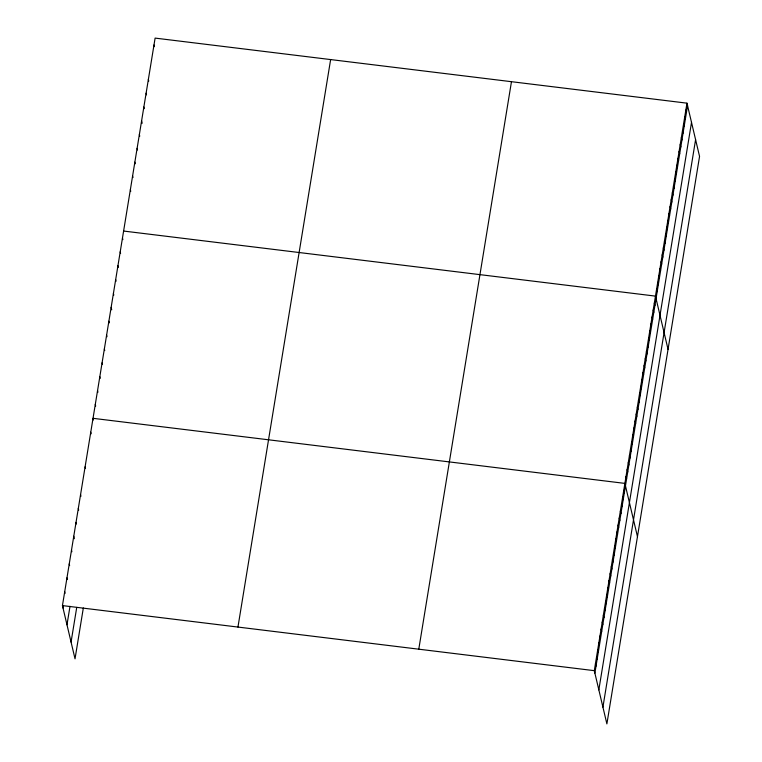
<?xml version="1.0" encoding="UTF-8"?>
<svg xmlns="http://www.w3.org/2000/svg" width="762" height="762" viewBox="0 0 762 762"><rect width="100%" height="100%" fill="white"/><g stroke="black" fill="none" stroke-linecap="round" stroke-linejoin="round"><path stroke-width="1.14" d="M83.334 607.971L75.028 658.835L62.446 605.59L155.115 38.1L686.972 103.165L699.554 156.41L606.885 723.9L594.303 670.665L686.972 103.165M63.027 608.047L63.398 605.733M66.98 624.802L70.009 606.314M71.066 642.071L76.733 607.39M237.954 627.069L330.632 59.569M418.786 649.186L511.464 81.696M594.884 673.113L687.553 105.623M598.837 689.877L691.515 122.387M602.923 707.146L695.592 139.646M123.606 231.048L655.463 296.113L668.045 349.358M62.446 605.59L594.303 670.665M685.848 110.061L686.429 112.519M684.724 116.948L685.305 119.405M683.6 123.844L684.181 126.301M682.476 130.731L683.047 133.188M681.342 137.627L681.923 140.075M680.218 144.513L680.799 146.971M679.094 151.409L679.675 153.857M677.97 158.296L678.551 160.753M676.846 165.192L677.428 167.64M675.723 172.079L676.304 174.536M674.599 178.965L675.17 181.423M673.465 185.861L674.046 188.319M672.341 192.748L672.922 195.205M671.217 199.644L671.798 202.101M670.093 206.531L670.674 208.988M668.969 213.427L669.55 215.884M667.845 220.313L668.426 222.771M666.712 227.209L667.293 229.657M665.588 234.096L666.169 236.553M664.464 240.992L665.045 243.44M663.34 247.879L663.921 250.336M662.216 254.775L662.797 257.223M661.092 261.661L661.673 264.119M659.968 268.557L660.549 271.005M658.835 275.444L659.416 277.901M657.711 282.331L658.292 284.788M656.587 289.227L657.168 291.684M654.329 303.057L654.91 305.505M653.196 309.991L653.777 312.439M652.062 316.925L652.643 319.383M650.929 323.86L651.51 326.317M649.796 330.794L650.377 333.251M648.672 337.728L649.243 340.185M647.538 344.672L648.119 347.12M646.405 351.606L646.986 354.063M645.271 358.54L645.852 360.998M644.138 365.474L644.719 367.932M643.004 372.408L643.585 374.866M641.871 379.352L642.452 381.8M640.737 386.286L641.318 388.744M639.604 393.221L640.185 395.678M638.47 400.155L639.051 402.612M637.337 407.089L637.918 409.546M636.203 414.033L636.784 416.481M635.079 420.967L635.66 423.424M633.946 427.901L634.527 430.359M632.812 434.835L633.393 437.293M631.679 441.769L632.26 444.227M630.545 448.713L631.127 451.161M629.412 455.647L629.993 458.095M628.279 462.582L628.86 465.039M627.145 469.516L627.726 471.973M626.012 476.45L626.593 478.907M637.47 536.629L624.878 483.394L93.021 418.319L93.412 419.957M623.745 490.328L624.326 492.776M622.621 497.262L623.192 499.72M621.487 504.196L622.068 506.654M620.354 511.131L620.935 513.588M619.22 518.065L619.801 520.522M618.087 525.008L618.668 527.456M616.953 531.943L617.534 534.4M615.82 538.877L616.401 541.334M614.686 545.811L615.267 548.269M613.553 552.745L614.134 555.203M612.419 559.689L613 562.137M611.286 566.623L611.867 569.081M610.152 573.557L610.733 576.015M609.029 580.492L609.6 582.949M607.895 587.426L608.476 589.883M606.762 594.37L607.343 596.817M605.628 601.304L606.209 603.752M604.495 608.238L605.076 610.695M603.361 615.172L603.942 617.63M602.228 622.106L602.809 624.564M601.094 629.05L601.675 631.498M599.961 635.984L600.542 638.432M598.827 642.918L599.408 645.376M597.694 649.853L598.275 652.31M596.56 656.787L597.141 659.244M595.436 663.721L596.008 666.178M153.991 44.987L154.381 46.625M148.361 79.448L148.752 81.086M146.114 93.231L146.504 94.869M143.866 107.013L144.247 108.642M141.608 120.796L142.189 123.244M139.36 134.569L139.751 136.208M137.112 148.352L137.493 149.99M134.864 162.135L135.245 163.773M132.607 175.917L132.998 177.556M130.359 189.7L130.75 191.338M122.472 237.982L122.863 239.62M120.206 251.86L120.596 253.489M117.948 265.728L118.329 267.367M115.681 279.597L116.062 281.235M113.414 293.475L113.795 295.104M111.147 307.343L111.728 309.801M108.88 321.212L109.271 322.85M106.613 335.09L107.004 336.728M104.356 348.958L104.737 350.596M102.089 362.836L102.47 364.465M99.822 376.704L100.203 378.343M97.555 390.573L97.946 392.211M95.288 404.451L95.679 406.089M90.764 432.187L91.145 433.826M85.096 466.868L85.487 468.506M80.562 494.614L80.953 496.252M78.296 508.492L78.686 510.121M76.038 522.361L76.419 523.999M73.771 536.229L74.352 538.686M71.504 550.107L71.895 551.745M69.237 563.975L69.628 565.614M66.97 577.844L67.361 579.482M64.703 591.722L65.094 593.36"/></g></svg>
